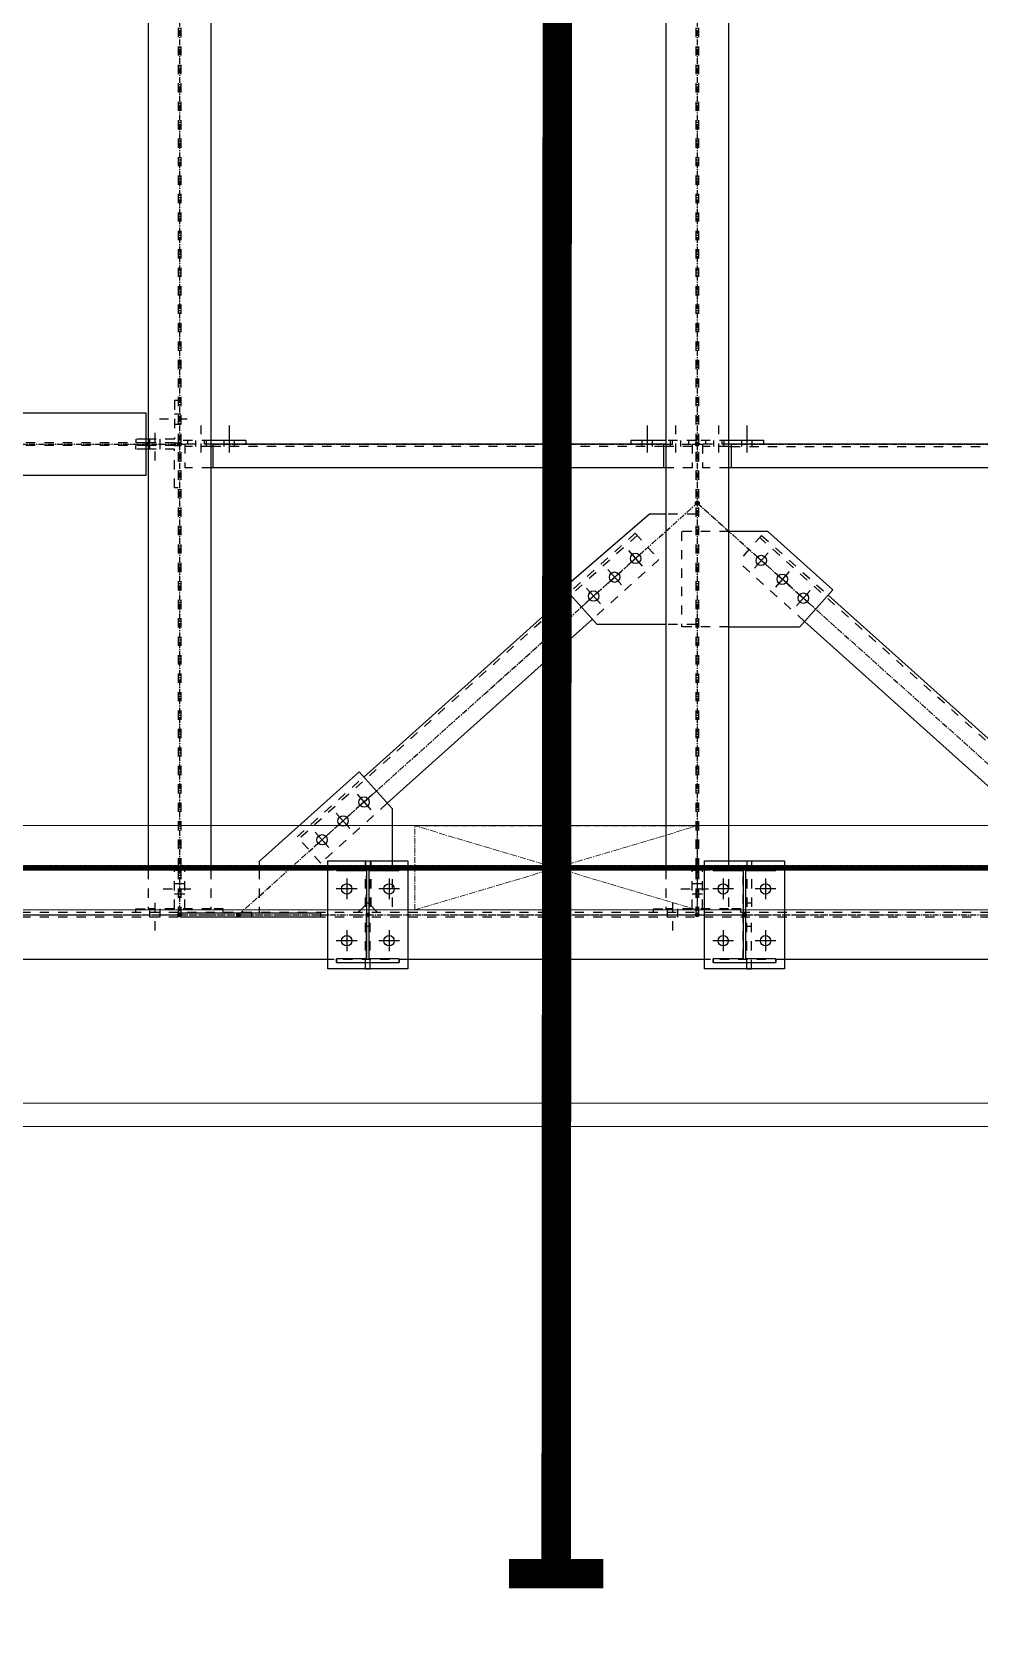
# Model space of a CAD drawing. Header units: inches. Extents: x 209270 to 234360, y -180214 to -150194.
# Drawn here: x 218898 to 220911, y -166879 to -163488 of the extents above; entities that cross this region are included whole.
import ezdxf

# ---------------------------------------------------------------- set-up
doc = ezdxf.new("R2010")
doc.units = ezdxf.units.IN
doc.header["$LTSCALE"] = 10
doc.header["$MEASUREMENT"] = 0
for name, pattern in [('CENTER', [2, 1.25, -0.25, 0.25, -0.25]), ('DXK_LINE_DOT2', [3.9198, 1.9599, -1.9599]), ('DXK_LINE_DOT5', [7.8785, 2.979, -0.9799, 0.9799, -0.9799, 0.9799, -0.9799]), ('HIDDEN', [0.375, 0.25, -0.125]), ('PHANTOM', [2.5, 1.25, -0.25, 0.25, -0.25, 0.25, -0.25])]:
    doc.linetypes.add(name, pattern=pattern)
doc.layers.get('0').update_dxf_attribs({"color": 1})
for name, color, linetype in [('_STR_0', 5, 'Continuous'), ('_STR_1', 5, 'Continuous'), ('_STR_2', 5, 'Continuous'), ('_STR_4', 5, 'Continuous')]:
    doc.layers.add(name, color=color, linetype=linetype)
for name, color, linetype, lineweight in [('CEN', 1, 'CENTER', 9), ('CENTER', 1, 'CENTER', 9), ('DIM', 1, 'Continuous', 13), ('DIM.', 1, 'Continuous', 13), ('handrail', 1, 'FENCELINE1', 9), ('HIDDEN', 1, 'HIDDEN', 9), ('hoist', 1, 'Continuous', 9), ('MAIN OBJECT', 1, 'Continuous', 18), ('PHANTOM', 1, 'PHANTOM', 0), ('Sheeting', 1, 'Continuous', 0)]:
    doc.layers.add(name, color=color, linetype=linetype, lineweight=lineweight)
doc.linetypes.add('FENCELINE1', pattern='A,0.25,-0.1,[133,arial.ttf,S=0.1,R=0,X=-0.1,Y=0],-0.1,1', length=1.45)

# ---------------------------------------------------------------- blocks, each defined once
blk = doc.blocks.new('A$C67244592')
at = {"layer": 'hoist', "lineweight": 0, "const_width": 62.5}
blk.add_lwpolyline([(0, -500), (4.3, 5159.9, 0.081795), (-153.3, 6122), (-1342.4, 9643.9, -0.081584), (-1500.1, 10603.6), (-1500.1, 15050)], format="xyb", dxfattribs=at)
blk.add_lwpolyline([(-100, -500), (100, -500)], dxfattribs=at)
blk = doc.blocks.new('A$C1b4ed5d7')
at = {"layer": 'PHANTOM', "elevation": -0.8}
for points in [[(-660, 10500), (12160, 10500), (12160, -550), (-660, -550)], [(-610, 10450), (12110, 10450), (12110, -500), (-610, -500)]]:
    blk.add_lwpolyline(points, close=True, dxfattribs=at)
blk = doc.blocks.new('GridLine-116860372-116905 - 114867')
at = {"layer": '_STR_2', "linetype": 'DXK_LINE_DOT5'}
blk.add_line((211379.7, -165363.7), (228961.1, -165363.7), dxfattribs=at)
blk = doc.blocks.new('Part-116860372-114923 - 114867')
at = {"layer": '_STR_1', "linetype": 'DXK_LINE_DOT2'}
for p, q in [((219696.9, -165268.7), (219526.9, -165268.7)), ((220496.9, -165268.7), (220326.9, -165268.7)), ((225205.9, -165359), (217317.9, -165359)), ((225205.9, -165368.4), (217317.9, -165368.4)), ((219696.9, -165458.7), (219526.9, -165458.7)), ((220496.9, -165458.7), (220326.9, -165458.7))]:
    blk.add_line(p, q, dxfattribs=at)
at = {"layer": '_STR_2', "linetype": 'Continuous'}
for p, q in [((219526.9, -165268.7), (217317.9, -165268.7)), ((220326.9, -165268.7), (219696.9, -165268.7)), ((221176.9, -165268.7), (220496.9, -165268.7)), ((219526.9, -165458.7), (217317.9, -165458.7)), ((220326.9, -165458.7), (219696.9, -165458.7)), ((221176.9, -165458.7), (220496.9, -165458.7))]:
    blk.add_line(p, q, dxfattribs=at)
at = {"layer": '_STR_4', "linetype": 'CENTER'}
blk.add_line((217011.9, -165363.7), (225511.9, -165363.7), dxfattribs=at)
blk = doc.blocks.new('Part-116860372-114924 - 114867')
at = {"layer": '_STR_4', "linetype": 'Continuous'}
blk.add_hatch(color=256, dxfattribs=at).paths.add_polyline_path([(219611.9, -165367.7, -1), (219611.9, -165359.7, -1)])
at = {"layer": '_STR_1', "linetype": 'DXK_LINE_DOT2'}
for p, q in [((219545.3, -165269.9), (219545.3, -165262.1)), ((219545.3, -165262.1), (219678.5, -165262.1)), ((219609, -165269.9), (219545.3, -165269.9)), ((219609, -165457.5), (219609, -165269.9)), ((219614.7, -165457.5), (219614.7, -165269.9)), ((219614.7, -165269.9), (219678.5, -165269.9)), ((219678.5, -165262.1), (219678.5, -165269.9)), ((219545.3, -165465.3), (219545.3, -165457.5)), ((219609, -165457.5), (219545.3, -165457.5)), ((219545.3, -165465.3), (219678.5, -165465.3)), ((219678.5, -165457.5), (219614.7, -165457.5)), ((219678.5, -165457.5), (219678.5, -165465.3))]:
    blk.add_line(p, q, dxfattribs=at)
at = {"layer": '_STR_2', "linetype": 'Continuous'}
for p, q in [((219545.3, -165262.1), (219545.3, -165262.1)), ((219678.5, -165262.1), (219545.3, -165262.1)), ((219545.3, -165262.1), (219545.3, -165269.9)), ((219545.3, -165269.9), (219545.3, -165269.9)), ((219545.3, -165269.9), (219609, -165269.9)), ((219609, -165269.9), (219609, -165269.9)), ((219609, -165269.9), (219609, -165457.5)), ((219614.7, -165269.9), (219614.7, -165269.9)), ((219614.7, -165457.5), (219614.7, -165269.9)), ((219614.7, -165269.9), (219678.5, -165269.9)), ((219678.5, -165262.1), (219678.5, -165262.1)), ((219678.5, -165269.9), (219678.5, -165262.1)), ((219678.5, -165269.9), (219678.5, -165269.9)), ((219545.3, -165457.5), (219545.3, -165457.5)), ((219609, -165457.5), (219545.3, -165457.5)), ((219545.3, -165457.5), (219545.3, -165465.3)), ((219545.3, -165465.3), (219545.3, -165465.3)), ((219545.3, -165465.3), (219678.5, -165465.3)), ((219609, -165457.5), (219609, -165457.5)), ((219614.7, -165457.5), (219614.7, -165457.5)), ((219678.5, -165457.5), (219614.7, -165457.5)), ((219678.5, -165457.5), (219678.5, -165457.5)), ((219678.5, -165465.3), (219678.5, -165457.5)), ((219678.5, -165465.3), (219678.5, -165465.3))]:
    blk.add_line(p, q, dxfattribs=at)
at = {"layer": '_STR_4', "linetype": 'CENTER'}
blk.add_line((219611.9, -165363.7), (219611.9, -165363.7), dxfattribs=at)
at = {"layer": '_STR_4', "linetype": 'Continuous'}
blk.add_circle((219611.9, -165363.7), 4, dxfattribs=at)
blk = doc.blocks.new('Part-116860372-114925 - 114867')
at = {"layer": '_STR_4', "linetype": 'Continuous'}
blk.add_hatch(color=256, dxfattribs=at).paths.add_polyline_path([(220411.9, -165367.7, -1), (220411.9, -165359.7, -1)])
at = {"layer": '_STR_1', "linetype": 'DXK_LINE_DOT2'}
for p, q in [((220345.3, -165269.9), (220345.3, -165262.1)), ((220345.3, -165262.1), (220478.5, -165262.1)), ((220409, -165269.9), (220345.3, -165269.9)), ((220409, -165457.5), (220409, -165269.9)), ((220414.7, -165457.5), (220414.7, -165269.9)), ((220414.7, -165269.9), (220478.5, -165269.9)), ((220478.5, -165262.1), (220478.5, -165269.9)), ((220345.3, -165465.3), (220345.3, -165457.5)), ((220409, -165457.5), (220345.3, -165457.5)), ((220345.3, -165465.3), (220478.5, -165465.3)), ((220478.5, -165457.5), (220414.7, -165457.5)), ((220478.5, -165457.5), (220478.5, -165465.3))]:
    blk.add_line(p, q, dxfattribs=at)
at = {"layer": '_STR_2', "linetype": 'Continuous'}
for p, q in [((220345.3, -165262.1), (220345.3, -165262.1)), ((220478.5, -165262.1), (220345.3, -165262.1)), ((220345.3, -165262.1), (220345.3, -165269.9)), ((220345.3, -165269.9), (220345.3, -165269.9)), ((220345.3, -165269.9), (220409, -165269.9)), ((220409, -165269.9), (220409, -165269.9)), ((220409, -165269.9), (220409, -165457.5)), ((220414.7, -165269.9), (220414.7, -165269.9)), ((220414.7, -165457.5), (220414.7, -165269.9)), ((220414.7, -165269.9), (220478.5, -165269.9)), ((220478.5, -165262.1), (220478.5, -165262.1)), ((220478.5, -165269.9), (220478.5, -165262.1)), ((220478.5, -165269.9), (220478.5, -165269.9)), ((220345.3, -165457.5), (220345.3, -165457.5)), ((220409, -165457.5), (220345.3, -165457.5)), ((220345.3, -165457.5), (220345.3, -165465.3)), ((220345.3, -165465.3), (220345.3, -165465.3)), ((220345.3, -165465.3), (220478.5, -165465.3)), ((220409, -165457.5), (220409, -165457.5)), ((220414.7, -165457.5), (220414.7, -165457.5)), ((220478.5, -165457.5), (220414.7, -165457.5)), ((220478.5, -165457.5), (220478.5, -165457.5)), ((220478.5, -165465.3), (220478.5, -165457.5)), ((220478.5, -165465.3), (220478.5, -165465.3))]:
    blk.add_line(p, q, dxfattribs=at)
at = {"layer": '_STR_4', "linetype": 'CENTER'}
blk.add_line((220411.9, -165363.7), (220411.9, -165363.7), dxfattribs=at)
at = {"layer": '_STR_4', "linetype": 'Continuous'}
blk.add_circle((220411.9, -165363.7), 4, dxfattribs=at)
blk = doc.blocks.new('Part-116860372-114990 - 114867')
at = {"layer": '_STR_4', "linetype": 'Continuous'}
for points in [[(219211.9, -163167.7, -1), (219211.9, -163159.7, -1)], [(219211.9, -165367.7, -1), (219211.9, -165359.7, -1)]]:
    blk.add_hatch(color=256, dxfattribs=at).paths.add_polyline_path(points)
at = {"layer": '_STR_1', "linetype": 'DXK_LINE_DOT2'}
for p, q in [((219145.3, -163177.6), (219145.3, -163278.2)), ((219278.5, -163177.6), (219145.3, -163177.6)), ((219209, -163177.6), (219209, -163278.2)), ((219214.7, -163177.6), (219214.7, -163278.2)), ((219278.5, -163177.6), (219278.5, -163278.2)), ((219209, -163283.2), (219209, -165263.7)), ((219214.7, -163283.2), (219214.7, -165263.7)), ((219145.3, -165268.7), (219145.3, -165351)), ((219209, -165268.7), (219209, -165351)), ((219214.7, -165268.7), (219214.7, -165351)), ((219278.5, -165268.7), (219278.5, -165351)), ((219278.5, -165351), (219145.3, -165351))]:
    blk.add_line(p, q, dxfattribs=at)
at = {"layer": '_STR_2', "linetype": 'Continuous'}
for p, q in [((219145.3, -163278.2), (219145.3, -165268.7)), ((219278.5, -163283.2), (219145.3, -163283.2)), ((219209, -163278.2), (219209, -163283.2)), ((219214.7, -163278.2), (219214.7, -163283.2)), ((219278.5, -163278.2), (219278.5, -165268.7)), ((219278.5, -165263.7), (219145.3, -165263.7)), ((219209, -165263.7), (219209, -165268.7)), ((219214.7, -165263.7), (219214.7, -165268.7))]:
    blk.add_line(p, q, dxfattribs=at)
at = {"layer": '_STR_4', "linetype": 'CENTER'}
blk.add_line((219211.9, -163163.7), (219211.9, -165363.7), dxfattribs=at)
at = {"layer": '_STR_4', "linetype": 'Continuous'}
for centre in [(219211.9, -163163.7), (219211.9, -165363.7)]:
    blk.add_circle(centre, 4, dxfattribs=at)
blk = doc.blocks.new('Part-116860372-114991 - 114867')
at = {"layer": '_STR_4', "linetype": 'Continuous'}
for points in [[(217011.9, -164367.7, -1), (217011.9, -164359.7, -1)], [(219211.9, -164367.7, -1), (219211.9, -164359.7, -1)]]:
    blk.add_hatch(color=256, dxfattribs=at).paths.add_polyline_path(points)
at = {"layer": '_STR_1', "linetype": 'DXK_LINE_DOT2'}
for p, q in [((216918.1, -164360.8), (216918.1, -164297.1)), ((217105.7, -164360.8), (217105.7, -164297.1)), ((217113.5, -164430.3), (217113.5, -164297.1)), ((219140.3, -164360.8), (216918.1, -164360.8)), ((216918.1, -164430.3), (216918.1, -164366.5)), ((219140.3, -164366.5), (216918.1, -164366.5)), ((217105.7, -164430.3), (217105.7, -164366.5)), ((219201, -164360.8), (219140.3, -164360.8)), ((219201, -164366.5), (219145.3, -164366.5)), ((219201, -164360.8), (219201, -164366.5))]:
    blk.add_line(p, q, dxfattribs=at)
at = {"layer": '_STR_2', "linetype": 'Continuous'}
for p, q in [((216910.3, -164430.3), (216910.3, -164297.1)), ((216910.3, -164297.1), (219140.3, -164297.1)), ((219140.3, -164297.1), (219140.3, -164430.3)), ((219140.3, -164360.8), (219145.3, -164360.8)), ((219145.3, -164366.5), (219140.3, -164366.5)), ((219140.3, -164430.3), (216910.3, -164430.3))]:
    blk.add_line(p, q, dxfattribs=at)
at = {"layer": '_STR_4', "linetype": 'CENTER'}
blk.add_line((217011.9, -164363.7), (219211.9, -164363.7), dxfattribs=at)
at = {"layer": '_STR_4', "linetype": 'Continuous'}
for centre in [(217011.9, -164363.7), (219211.9, -164363.7)]:
    blk.add_circle(centre, 4, dxfattribs=at)
blk = doc.blocks.new('Part-116860372-114993 - 114867')
at = {"layer": '_STR_4', "linetype": 'Continuous'}
for points in [[(220311.9, -163167.7, -1), (220311.9, -163159.7, -1)], [(220311.9, -165367.7, -1), (220311.9, -165359.7, -1)]]:
    blk.add_hatch(color=256, dxfattribs=at).paths.add_polyline_path(points)
at = {"layer": '_STR_1', "linetype": 'DXK_LINE_DOT2'}
for p, q in [((220245.3, -163177.6), (220245.3, -163278.2)), ((220378.5, -163177.6), (220245.3, -163177.6)), ((220309, -163177.6), (220309, -163278.2)), ((220314.7, -163177.6), (220314.7, -163278.2)), ((220378.5, -163177.6), (220378.5, -163283.2)), ((220309, -163283.2), (220309, -165263.7)), ((220314.7, -163283.2), (220314.7, -165263.7)), ((220245.3, -165268.7), (220245.3, -165351)), ((220309, -165268.7), (220309, -165351)), ((220314.7, -165268.7), (220314.7, -165351)), ((220378.5, -165263.7), (220326.9, -165263.7)), ((220378.5, -165248.7), (220378.5, -165351)), ((220378.5, -165351), (220245.3, -165351))]:
    blk.add_line(p, q, dxfattribs=at)
at = {"layer": '_STR_2', "linetype": 'Continuous'}
for p, q in [((220245.3, -163278.2), (220245.3, -165268.7)), ((220378.5, -163283.2), (220245.3, -163283.2)), ((220309, -163278.2), (220309, -163283.2)), ((220314.7, -163278.2), (220314.7, -163283.2)), ((220378.5, -163278.2), (220378.5, -165248.7)), ((220326.9, -165263.7), (220245.3, -165263.7)), ((220309, -165263.7), (220309, -165268.7)), ((220314.7, -165263.7), (220314.7, -165268.7))]:
    blk.add_line(p, q, dxfattribs=at)
at = {"layer": '_STR_4', "linetype": 'CENTER'}
blk.add_line((220311.9, -163163.7), (220311.9, -165363.7), dxfattribs=at)
at = {"layer": '_STR_4', "linetype": 'Continuous'}
for centre in [(220311.9, -163163.7), (220311.9, -165363.7)]:
    blk.add_circle(centre, 4, dxfattribs=at)
blk = doc.blocks.new('Part-116860372-115021 - 114867')
at = {"layer": '_STR_4', "linetype": 'Continuous'}
for points in [[(219211.9, -164367.7, -1), (219211.9, -164359.7, -1)], [(220311.9, -164367.7, -1), (220311.9, -164359.7, -1)]]:
    blk.add_hatch(color=256, dxfattribs=at).paths.add_polyline_path(points)
at = {"layer": '_STR_1', "linetype": 'DXK_LINE_DOT2'}
for p, q in [((219222.7, -164363.7), (219222.7, -164413.7)), ((219283.5, -164363.7), (219222.7, -164363.7)), ((219278.5, -164368.7), (219222.7, -164368.7)), ((220240.3, -164368.7), (219283.5, -164368.7)), ((220240.3, -164363.7), (220301, -164363.7)), ((220301, -164368.7), (220245.3, -164368.7)), ((220301, -164363.7), (220301, -164413.7)), ((219278.5, -164413.7), (219222.7, -164413.7)), ((220301, -164413.7), (220245.3, -164413.7))]:
    blk.add_line(p, q, dxfattribs=at)
at = {"layer": '_STR_2', "linetype": 'Continuous'}
for p, q in [((219283.5, -164368.7), (219278.5, -164368.7)), ((220240.3, -164363.7), (219283.5, -164363.7)), ((219283.5, -164413.7), (219283.5, -164363.7)), ((220240.3, -164363.7), (220240.3, -164413.7)), ((220245.3, -164368.7), (220240.3, -164368.7)), ((220245.3, -164413.7), (219278.5, -164413.7))]:
    blk.add_line(p, q, dxfattribs=at)
at = {"layer": '_STR_4', "linetype": 'CENTER'}
for p, q in [((219211.9, -164363.7), (219222.7, -164363.7)), ((219283.5, -164363.7), (220240.3, -164363.7)), ((220301, -164363.7), (220311.9, -164363.7))]:
    blk.add_line(p, q, dxfattribs=at)
at = {"layer": '_STR_4', "linetype": 'Continuous'}
for centre in [(219211.9, -164363.7), (220311.9, -164363.7)]:
    blk.add_circle(centre, 4, dxfattribs=at)
blk = doc.blocks.new('Part-116860372-115022 - 114867')
at = {"layer": '_STR_4', "linetype": 'Continuous'}
for points in [[(220311.9, -164367.7, -1), (220311.9, -164359.7, -1)], [(221411.9, -164367.7, -1), (221411.9, -164359.7, -1)]]:
    blk.add_hatch(color=256, dxfattribs=at).paths.add_polyline_path(points)
at = {"layer": '_STR_1', "linetype": 'DXK_LINE_DOT2'}
for p, q in [((220322.7, -164363.7), (220322.7, -164413.7)), ((220383.5, -164363.7), (220322.7, -164363.7)), ((220378.5, -164368.7), (220322.7, -164368.7)), ((220383.5, -164368.7), (221340.3, -164368.7)), ((221171.9, -164363.7), (221041.9, -164363.7)), ((221401, -164363.7), (221340.3, -164363.7)), ((221401, -164368.7), (221345.3, -164368.7)), ((221401, -164413.7), (221401, -164363.7)), ((220378.5, -164413.7), (220322.7, -164413.7)), ((221171.9, -164413.7), (221041.9, -164413.7)), ((221401, -164413.7), (221340.3, -164413.7))]:
    blk.add_line(p, q, dxfattribs=at)
at = {"layer": '_STR_2', "linetype": 'Continuous'}
for p, q in [((220378.5, -164368.7), (220383.5, -164368.7)), ((221041.9, -164363.7), (220383.5, -164363.7)), ((220383.5, -164363.7), (220383.5, -164413.7)), ((221340.3, -164363.7), (221171.9, -164363.7)), ((221340.3, -164363.7), (221340.3, -164413.7)), ((221345.3, -164368.7), (221340.3, -164368.7)), ((221041.9, -164413.7), (220378.5, -164413.7)), ((221345.3, -164413.7), (221171.9, -164413.7))]:
    blk.add_line(p, q, dxfattribs=at)
at = {"layer": '_STR_4', "linetype": 'CENTER'}
for p, q in [((220311.9, -164363.7), (220322.7, -164363.7)), ((220383.5, -164363.7), (221041.9, -164363.7)), ((221171.9, -164363.7), (221340.3, -164363.7)), ((221401, -164363.7), (221411.9, -164363.7))]:
    blk.add_line(p, q, dxfattribs=at)
at = {"layer": '_STR_4', "linetype": 'Continuous'}
for centre in [(220311.9, -164363.7), (221411.9, -164363.7)]:
    blk.add_circle(centre, 4, dxfattribs=at)
blk = doc.blocks.new('Part-116860372-115068 - 114867')
at = {"layer": '_STR_4', "linetype": 'Continuous'}
for points in [[(220311.9, -164492.7, -1), (220311.9, -164484.7, -1)], [(219336.9, -165367.7, -1), (219336.9, -165359.7, -1)]]:
    blk.add_hatch(color=256, dxfattribs=at).paths.add_polyline_path(points)
at = {"layer": '_STR_1', "linetype": 'DXK_LINE_DOT2'}
for p, q in [((220184.2, -164557.6), (219465.7, -165202.3)), ((220180.2, -164553.1), (220038.8, -164680)), ((220180.2, -164553.1), (220230.3, -164608.9)), ((220230.3, -164608.9), (220088.9, -164735.8)), ((219461.7, -165197.9), (219603.1, -165071)), ((219653.2, -165126.8), (219511.8, -165253.7)), ((219511.8, -165253.7), (219461.7, -165197.9))]:
    blk.add_line(p, q, dxfattribs=at)
at = {"layer": '_STR_2', "linetype": 'Continuous'}
for p, q in [((220038.8, -164680), (219603.1, -165071)), ((220088.9, -164735.8), (219653.2, -165126.8))]:
    blk.add_line(p, q, dxfattribs=at)
at = {"layer": '_STR_4', "linetype": 'CENTER'}
blk.add_line((219336.9, -165363.7), (220311.9, -164488.7), dxfattribs=at)
at = {"layer": '_STR_4', "linetype": 'Continuous'}
for centre in [(220311.9, -164488.7), (219336.9, -165363.7)]:
    blk.add_circle(centre, 4, dxfattribs=at)
blk = doc.blocks.new('Part-116860372-115069 - 114867')
at = {"layer": '_STR_4', "linetype": 'Continuous'}
for points in [[(220311.9, -164492.7, -1), (220311.9, -164484.7, -1)], [(221286.9, -165367.7, -1), (221286.9, -165359.7, -1)]]:
    blk.add_hatch(color=256, dxfattribs=at).paths.add_polyline_path(points)
at = {"layer": '_STR_1', "linetype": 'DXK_LINE_DOT2'}
for p, q in [((220448.6, -164557.6), (220398.5, -164613.4)), ((220448.6, -164557.6), (220590, -164684.5)), ((221158, -165202.3), (220444.5, -164562.1)), ((220539.9, -164740.3), (220398.5, -164613.4)), ((221162, -165197.9), (221020.6, -165071)), ((221111.9, -165253.7), (220970.5, -165126.8)), ((221162, -165197.9), (221111.9, -165253.7))]:
    blk.add_line(p, q, dxfattribs=at)
at = {"layer": '_STR_2', "linetype": 'Continuous'}
for p, q in [((221020.6, -165071), (220590, -164684.5)), ((220970.5, -165126.8), (220539.9, -164740.3))]:
    blk.add_line(p, q, dxfattribs=at)
at = {"layer": '_STR_4', "linetype": 'CENTER'}
blk.add_line((220311.9, -164488.7), (221286.9, -165363.7), dxfattribs=at)
at = {"layer": '_STR_4', "linetype": 'Continuous'}
for centre in [(220311.9, -164488.7), (221286.9, -165363.7)]:
    blk.add_circle(centre, 4, dxfattribs=at)
blk = doc.blocks.new('Part-116860372-115223 - 114867')
at = {"layer": '_STR_1', "linetype": 'DXK_LINE_DOT2'}
for p, q in [((220322.7, -165269), (220314.7, -165269)), ((220322.7, -165351), (220322.7, -165269)), ((220314.7, -165351), (220314.7, -165359)), ((220404.7, -165351), (220378.5, -165351)), ((220404.7, -165359), (220404.7, -165351))]:
    blk.add_line(p, q, dxfattribs=at)
blk = doc.blocks.new('Part-116860372-115219 - 114867')
at = {"layer": '_STR_1', "linetype": 'DXK_LINE_DOT2'}
for p, q in [((219222.7, -165269), (219214.7, -165269)), ((219222.7, -165351), (219222.7, -165269)), ((219214.7, -165351), (219214.7, -165359)), ((219304.7, -165351), (219278.5, -165351)), ((219304.7, -165359), (219304.7, -165351))]:
    blk.add_line(p, q, dxfattribs=at)
blk = doc.blocks.new('Part-116860372-115218 - 114867')
at = {"layer": '_STR_1', "linetype": 'DXK_LINE_DOT2'}
for p, q in [((219201, -165351), (219201, -165269)), ((219201, -165269), (219209, -165269)), ((219119, -165359), (219119, -165351)), ((219119, -165351), (219145.3, -165351)), ((219209, -165351), (219209, -165359))]:
    blk.add_line(p, q, dxfattribs=at)
blk = doc.blocks.new('Bolt-116860372-115220 - 114867')
at = {"layer": '_STR_1', "linetype": 'DXK_LINE_DOT2'}
for p, q in [((219209, -165298), (219201, -165298)), ((219214.7, -165298), (219209, -165298)), ((219222.7, -165298), (219214.7, -165298)), ((219235.7, -165309), (219167.7, -165309)), ((219209, -165320), (219201, -165320)), ((219214.7, -165320), (219209, -165320)), ((219222.7, -165320), (219214.7, -165320))]:
    blk.add_line(p, q, dxfattribs=at)
blk = doc.blocks.new('Part-116860372-115222 - 114867')
at = {"layer": '_STR_1', "linetype": 'DXK_LINE_DOT2'}
for p, q in [((220301, -165351), (220301, -165269)), ((220301, -165269), (220309, -165269)), ((220219, -165359), (220219, -165351)), ((220219, -165351), (220245.3, -165351)), ((220309, -165351), (220309, -165359))]:
    blk.add_line(p, q, dxfattribs=at)
blk = doc.blocks.new('Bolt-116860372-115224 - 114867')
at = {"layer": '_STR_1', "linetype": 'DXK_LINE_DOT2'}
for p, q in [((220309, -165298), (220301, -165298)), ((220314.7, -165298), (220309, -165298)), ((220322.7, -165298), (220314.7, -165298)), ((220335.7, -165309), (220267.7, -165309)), ((220309, -165320), (220301, -165320)), ((220314.7, -165320), (220309, -165320)), ((220322.7, -165320), (220314.7, -165320))]:
    blk.add_line(p, q, dxfattribs=at)
blk = doc.blocks.new('Part-116860372-150366 - 114867')
at = {"layer": '_STR_1', "linetype": 'DXK_LINE_DOT2'}
for p, q in [((220416.9, -165478.7), (220416.9, -165368.4)), ((220426.9, -165478.7), (220426.9, -165368.4)), ((220426.9, -165388.4), (220416.9, -165388.4)), ((220416.9, -165478.7), (220426.9, -165478.7))]:
    blk.add_line(p, q, dxfattribs=at)
blk = doc.blocks.new('Part-116860372-115242 - 114867')
at = {"layer": '_STR_1', "linetype": 'DXK_LINE_DOT2'}
for p, q in [((219119, -164374.5), (219119, -164366.5)), ((219140.3, -164374.5), (219119, -164374.5)), ((219140.3, -164366.5), (219145.3, -164366.5)), ((219201, -164374.5), (219145.3, -164374.5)), ((219201, -164366.5), (219209, -164366.5)), ((219201, -164456.5), (219201, -164374.5)), ((219209, -164456.5), (219201, -164456.5))]:
    blk.add_line(p, q, dxfattribs=at)
at = {"layer": '_STR_2', "linetype": 'Continuous'}
blk.add_line((219145.3, -164374.5), (219140.3, -164374.5), dxfattribs=at)
blk = doc.blocks.new('Part-116860372-115243 - 114867')
at = {"layer": '_STR_1', "linetype": 'DXK_LINE_DOT2'}
for p, q in [((219209, -164270.8), (219201, -164270.8)), ((219201, -164270.8), (219201, -164352.8)), ((219119, -164352.8), (219119, -164360.8)), ((219140.3, -164352.8), (219119, -164352.8)), ((219201, -164352.8), (219145.3, -164352.8)), ((219201, -164360.8), (219209, -164360.8))]:
    blk.add_line(p, q, dxfattribs=at)
at = {"layer": '_STR_2', "linetype": 'Continuous'}
blk.add_line((219145.3, -164352.8), (219140.3, -164352.8), dxfattribs=at)
blk = doc.blocks.new('Bolt-116860372-115244 - 114867')
at = {"layer": '_STR_1', "linetype": 'DXK_LINE_DOT2'}
for p, q in [((219148, -164352.8), (219148, -164360.8)), ((219159, -164339.8), (219159, -164407.8)), ((219170, -164352.8), (219170, -164360.8)), ((219148, -164360.8), (219148, -164366.5)), ((219148, -164366.5), (219148, -164374.5)), ((219170, -164360.8), (219170, -164366.5)), ((219170, -164366.5), (219170, -164374.5))]:
    blk.add_line(p, q, dxfattribs=at)
blk = doc.blocks.new('Part-116860372-116130 - 114867')
at = {"layer": '_STR_1', "linetype": 'DXK_LINE_DOT2'}
for p, q in [((220278.5, -164549.5), (220278.5, -164751.5)), ((220378.5, -164549.5), (220278.5, -164549.5)), ((220378.5, -164751.5), (220278.5, -164751.5))]:
    blk.add_line(p, q, dxfattribs=at)
at = {"layer": '_STR_2', "linetype": 'Continuous'}
for p, q in [((220462, -164549.5), (220378.5, -164549.5)), ((220600, -164673.4), (220462, -164549.5)), ((220529.8, -164751.5), (220600, -164673.4)), ((220378.5, -164751.5), (220529.8, -164751.5))]:
    blk.add_line(p, q, dxfattribs=at)
blk = doc.blocks.new('Bolt-116860372-115254 - 114867')
at = {"layer": '_STR_1', "linetype": 'DXK_LINE_DOT2'}
for p, q in [((219159, -165338), (219159, -165401)), ((219148, -165351), (219148, -165359)), ((219148, -165359), (219148, -165368.4)), ((219170, -165351), (219170, -165359)), ((219170, -165359), (219170, -165368.4))]:
    blk.add_line(p, q, dxfattribs=at)
blk = doc.blocks.new('Bolt-116860372-115283 - 114867')
at = {"layer": '_STR_1', "linetype": 'DXK_LINE_DOT2'}
for p, q in [((220259, -165338), (220259, -165401)), ((220248, -165351), (220248, -165359)), ((220248, -165359), (220248, -165368.4)), ((220270, -165351), (220270, -165359)), ((220270, -165359), (220270, -165368.4))]:
    blk.add_line(p, q, dxfattribs=at)
blk = doc.blocks.new('Bolt-116860372-115291 - 114867')
at = {"layer": '_STR_1', "linetype": 'DXK_LINE_DOT2'}
for p, q in [((219227.7, -164310.8), (219164.7, -164310.8)), ((219209, -164299.8), (219201, -164299.8)), ((219209, -164321.8), (219201, -164321.8)), ((219214.7, -164299.8), (219209, -164299.8)), ((219214.7, -164321.8), (219209, -164321.8))]:
    blk.add_line(p, q, dxfattribs=at)
blk = doc.blocks.new('Part-116860372-150369 - 114867')
at = {"layer": '_STR_1', "linetype": 'DXK_LINE_DOT2'}
for p, q in [((219606.9, -165248.7), (219606.9, -165359)), ((219616.9, -165248.7), (219616.9, -165359)), ((219616.9, -165339), (219606.9, -165339))]:
    blk.add_line(p, q, dxfattribs=at)
blk = doc.blocks.new('Part-116860372-115647 - 114867')
at = {"layer": '_STR_1', "linetype": 'DXK_LINE_DOT2'}
for p, q in [((220378.5, -164355.7), (220314.7, -164355.7)), ((220329.7, -164363.7), (220329.7, -164355.7)), ((220364.7, -164363.7), (220364.7, -164355.7))]:
    blk.add_line(p, q, dxfattribs=at)
at = {"layer": '_STR_2', "linetype": 'Continuous'}
for p, q in [((220452.7, -164355.7), (220378.5, -164355.7)), ((220452.7, -164355.7), (220452.7, -164363.7)), ((220383.5, -164363.7), (220378.5, -164363.7))]:
    blk.add_line(p, q, dxfattribs=at)
blk = doc.blocks.new('Part-116860372-115648 - 114867')
at = {"layer": '_STR_1', "linetype": 'DXK_LINE_DOT2'}
for p, q in [((220309, -164355.7), (220245.3, -164355.7)), ((220259, -164363.7), (220259, -164355.7)), ((220294, -164363.7), (220294, -164355.7))]:
    blk.add_line(p, q, dxfattribs=at)
at = {"layer": '_STR_2', "linetype": 'Continuous'}
for p, q in [((220245.3, -164355.7), (220171, -164355.7)), ((220171, -164355.7), (220171, -164363.7)), ((220245.3, -164363.7), (220240.3, -164363.7))]:
    blk.add_line(p, q, dxfattribs=at)
blk = doc.blocks.new('Bolt-116860372-115649 - 114867')
at = {"layer": '_STR_1', "linetype": 'DXK_LINE_DOT2'}
for p, q in [((220255, -164363.7), (220255, -164355.7)), ((220266, -164381.7), (220266, -164323.7)), ((220277, -164363.7), (220277, -164355.7)), ((220255, -164368.7), (220255, -164363.7)), ((220277, -164368.7), (220277, -164363.7))]:
    blk.add_line(p, q, dxfattribs=at)
at = {"layer": '_STR_2', "linetype": 'Continuous'}
for p, q in [((220195, -164363.7), (220195, -164355.7)), ((220206, -164381.7), (220206, -164323.7)), ((220217, -164363.7), (220217, -164355.7)), ((220195, -164368.7), (220195, -164363.7)), ((220217, -164368.7), (220217, -164363.7))]:
    blk.add_line(p, q, dxfattribs=at)
blk = doc.blocks.new('Bolt-116860372-115650 - 114867')
at = {"layer": '_STR_1', "linetype": 'DXK_LINE_DOT2'}
for p, q in [((220346.7, -164363.7), (220346.7, -164355.7)), ((220357.7, -164381.7), (220357.7, -164323.7)), ((220368.7, -164363.7), (220368.7, -164355.7)), ((220346.7, -164368.7), (220346.7, -164363.7)), ((220368.7, -164368.7), (220368.7, -164363.7))]:
    blk.add_line(p, q, dxfattribs=at)
at = {"layer": '_STR_2', "linetype": 'Continuous'}
for p, q in [((220406.7, -164363.7), (220406.7, -164355.7)), ((220417.7, -164381.7), (220417.7, -164323.7)), ((220428.7, -164363.7), (220428.7, -164355.7)), ((220406.7, -164368.7), (220406.7, -164363.7)), ((220428.7, -164368.7), (220428.7, -164363.7))]:
    blk.add_line(p, q, dxfattribs=at)
blk = doc.blocks.new('Part-116860372-115651 - 114867')
at = {"layer": '_STR_1', "linetype": 'DXK_LINE_DOT2'}
for p, q in [((219278.5, -164355.7), (219214.7, -164355.7)), ((219229.7, -164363.7), (219229.7, -164355.7)), ((219264.7, -164363.7), (219264.7, -164355.7))]:
    blk.add_line(p, q, dxfattribs=at)
at = {"layer": '_STR_2', "linetype": 'Continuous'}
for p, q in [((219352.7, -164355.7), (219278.5, -164355.7)), ((219352.7, -164355.7), (219352.7, -164363.7)), ((219283.5, -164363.7), (219278.5, -164363.7))]:
    blk.add_line(p, q, dxfattribs=at)
blk = doc.blocks.new('Bolt-116860372-115652 - 114867')
at = {"layer": '_STR_1', "linetype": 'DXK_LINE_DOT2'}
for p, q in [((219246.7, -164363.7), (219246.7, -164355.7)), ((219257.7, -164381.7), (219257.7, -164323.7)), ((219268.7, -164363.7), (219268.7, -164355.7)), ((219246.7, -164368.7), (219246.7, -164363.7)), ((219268.7, -164368.7), (219268.7, -164363.7))]:
    blk.add_line(p, q, dxfattribs=at)
at = {"layer": '_STR_2', "linetype": 'Continuous'}
for p, q in [((219306.7, -164363.7), (219306.7, -164355.7)), ((219317.7, -164381.7), (219317.7, -164323.7)), ((219328.7, -164363.7), (219328.7, -164355.7)), ((219306.7, -164368.7), (219306.7, -164363.7)), ((219328.7, -164368.7), (219328.7, -164363.7))]:
    blk.add_line(p, q, dxfattribs=at)
blk = doc.blocks.new('Part-116860372-116124 - 114867')
at = {"layer": '_STR_1', "linetype": 'DXK_LINE_DOT2'}
for p, q in [((219380.6, -165268.7), (219380.6, -165359)), ((219605.9, -165248.7), (219617.9, -165248.7)), ((219605.9, -165248.7), (219605.9, -165344)), ((219617.9, -165248.7), (219617.9, -165344)), ((219663.3, -165248.7), (219663.3, -165359)), ((219590.9, -165359), (219605.9, -165344)), ((219605.9, -165344), (219590.9, -165359)), ((219605.9, -165344), (219605.9, -165344)), ((219617.9, -165344), (219632.9, -165359))]:
    blk.add_line(p, q, dxfattribs=at)
at = {"layer": '_STR_2', "linetype": 'Continuous'}
for p, q in [((219593.1, -165059.8), (219380.6, -165250.6)), ((219663.3, -165137.9), (219593.1, -165059.8)), ((219663.3, -165137.9), (219663.3, -165248.7)), ((219380.6, -165250.6), (219380.6, -165268.7))]:
    blk.add_line(p, q, dxfattribs=at)
blk = doc.blocks.new('Bolt-116860372-116125 - 114867')
at = {"layer": '_STR_2', "linetype": 'Continuous'}
for p, q in [((219620.2, -165109.4), (219587.4, -165138.8)), ((219589.1, -165107.7), (219618.5, -165140.5)), ((219575.5, -165149.5), (219542.8, -165178.9)), ((219544.5, -165147.8), (219573.9, -165180.6)), ((219530.9, -165189.6), (219498.1, -165219)), ((219499.8, -165187.9), (219529.2, -165220.6))]:
    blk.add_line(p, q, dxfattribs=at)
for centre in [(219603.8, -165124.1), (219559.2, -165164.2), (219514.5, -165204.3)]:
    blk.add_circle(centre, 11, dxfattribs=at)
blk = doc.blocks.new('Part-116860372-116127 - 114867')
at = {"layer": '_STR_1', "linetype": 'DXK_LINE_DOT2'}
for p, q in [((220309, -164512.2), (220245.3, -164512.2)), ((220309, -164747), (220245.3, -164747))]:
    blk.add_line(p, q, dxfattribs=at)
at = {"layer": '_STR_2', "linetype": 'Continuous'}
for p, q in [((220210, -164512.2), (220028.7, -164668.9)), ((220245.3, -164512.2), (220210, -164512.2)), ((220098.9, -164747), (220028.7, -164668.9)), ((220245.3, -164747), (220098.9, -164747))]:
    blk.add_line(p, q, dxfattribs=at)
blk = doc.blocks.new('Bolt-116860372-116128 - 114867')
at = {"layer": '_STR_2', "linetype": 'Continuous'}
for p, q in [((220164.5, -164621), (220197.2, -164591.6)), ((220195.5, -164622.6), (220166.1, -164589.9)), ((220119.8, -164661), (220152.6, -164631.7)), ((220150.9, -164662.7), (220121.5, -164630)), ((220075.2, -164701.1), (220107.9, -164671.7)), ((220106.2, -164702.8), (220076.8, -164670))]:
    blk.add_line(p, q, dxfattribs=at)
for centre in [(220180.8, -164606.3), (220136.2, -164646.3), (220091.5, -164686.4)]:
    blk.add_circle(centre, 11, dxfattribs=at)
blk = doc.blocks.new('Bolt-116860372-116131 - 114867')
at = {"layer": '_STR_2', "linetype": 'Continuous'}
for p, q in [((220464.3, -164625.5), (220431.5, -164596.1)), ((220462.6, -164594.4), (220433.2, -164627.1)), ((220508.9, -164665.5), (220476.2, -164636.1)), ((220507.2, -164634.5), (220477.8, -164667.2)), ((220553.6, -164705.6), (220520.8, -164676.2)), ((220551.9, -164674.5), (220522.5, -164707.3))]:
    blk.add_line(p, q, dxfattribs=at)
for centre in [(220447.9, -164610.8), (220492.5, -164650.8), (220537.2, -164690.9)]:
    blk.add_circle(centre, 11, dxfattribs=at)
blk = doc.blocks.new('Part-116860372-150367 - 114867')
at = {"layer": '_STR_1', "linetype": 'DXK_LINE_DOT2'}
for p, q in [((220416.9, -165248.7), (220416.9, -165359)), ((220416.9, -165248.7), (220426.9, -165248.7)), ((220426.9, -165248.7), (220426.9, -165359)), ((220426.9, -165339), (220416.9, -165339))]:
    blk.add_line(p, q, dxfattribs=at)
blk = doc.blocks.new('Part-116860372-116866 - 114867')
at = {"layer": '_STR_2', "linetype": 'Continuous'}
for p, q in [((220326.9, -165248.7), (220496.9, -165248.7)), ((220326.9, -165478.7), (220326.9, -165248.7)), ((220496.9, -165248.7), (220496.9, -165478.7)), ((220496.9, -165478.7), (220326.9, -165478.7))]:
    blk.add_line(p, q, dxfattribs=at)
blk = doc.blocks.new('Bolt-116860372-116867 - 114867')
at = {"layer": '_STR_2', "linetype": 'Continuous'}
for p, q in [((220366.9, -165286.7), (220366.9, -165330.7)), ((220456.9, -165286.7), (220456.9, -165330.7)), ((220388.9, -165308.7), (220344.9, -165308.7)), ((220478.9, -165308.7), (220434.9, -165308.7)), ((220366.9, -165396.7), (220366.9, -165440.7)), ((220456.9, -165396.7), (220456.9, -165440.7)), ((220388.9, -165418.7), (220344.9, -165418.7)), ((220478.9, -165418.7), (220434.9, -165418.7))]:
    blk.add_line(p, q, dxfattribs=at)
for centre in [(220366.9, -165308.7), (220456.9, -165308.7), (220366.9, -165418.7), (220456.9, -165418.7)]:
    blk.add_circle(centre, 11, dxfattribs=at)
blk = doc.blocks.new('Part-116860372-116869 - 114867')
at = {"layer": '_STR_2', "linetype": 'Continuous'}
for p, q in [((219526.9, -165248.7), (219696.9, -165248.7)), ((219526.9, -165478.7), (219526.9, -165248.7)), ((219696.9, -165248.7), (219696.9, -165478.7)), ((219696.9, -165478.7), (219526.9, -165478.7))]:
    blk.add_line(p, q, dxfattribs=at)
blk = doc.blocks.new('Bolt-116860372-116870 - 114867')
at = {"layer": '_STR_2', "linetype": 'Continuous'}
for p, q in [((219566.9, -165286.7), (219566.9, -165330.7)), ((219656.9, -165286.7), (219656.9, -165330.7)), ((219588.9, -165308.7), (219544.9, -165308.7)), ((219678.9, -165308.7), (219634.9, -165308.7)), ((219566.9, -165396.7), (219566.9, -165440.7)), ((219656.9, -165396.7), (219656.9, -165440.7)), ((219588.9, -165418.7), (219544.9, -165418.7)), ((219678.9, -165418.7), (219634.9, -165418.7))]:
    blk.add_line(p, q, dxfattribs=at)
for centre in [(219566.9, -165308.7), (219656.9, -165308.7), (219566.9, -165418.7), (219656.9, -165418.7)]:
    blk.add_circle(centre, 11, dxfattribs=at)
blk = doc.blocks.new('Part-116860372-116894 - 114867')
at = {"layer": '_STR_2', "linetype": 'Continuous'}
for p, q in [((219213.8, -165359.7), (219511.6, -165359.7)), ((219213.8, -165359.7), (219213.8, -165367.7)), ((219213.8, -165367.7), (219511.6, -165367.7)), ((219365.5, -165367.7), (219365.5, -165359.7)), ((219511.6, -165359.7), (219511.6, -165367.7))]:
    blk.add_line(p, q, dxfattribs=at)
blk = doc.blocks.new('Part-116860372-150368 - 114867')
at = {"layer": '_STR_1', "linetype": 'DXK_LINE_DOT2'}
for p, q in [((219606.9, -165478.7), (219606.9, -165368.4)), ((219616.9, -165478.7), (219616.9, -165368.4)), ((219616.9, -165388.4), (219606.9, -165388.4)), ((219606.9, -165478.7), (219616.9, -165478.7))]:
    blk.add_line(p, q, dxfattribs=at)
blk = doc.blocks.new('OVERLAY_DRAWING')
at = {"layer": 'CEN'}
blk.add_line((217212.2, -165263.7), (228311.6, -165263.7), dxfattribs=at)
at = {"layer": 'CEN', "elevation": 0.8}
blk.add_lwpolyline([(217011.9, -155263.7), (228511.9, -155263.7), (228511.9, -165263.7), (217011.9, -165263.7)], close=True, dxfattribs=at)
blk.add_lwpolyline([(217011.9, -165263.7), (217011.9, -165263.7), (228511.9, -165263.7), (228511.9, -165268.7)], dxfattribs=at)
at = {"layer": 'CENTER'}
for p, q in [((219711.9, -165353.4), (220311.9, -165174.6)), ((220311.9, -165353.4), (219711.9, -165174.6))]:
    blk.add_line(p, q, dxfattribs=at)
blk.add_lwpolyline([(219711.9, -165174.6), (220311.9, -165174.6), (220311.9, -165353.4), (219711.9, -165353.4)], close=True, dxfattribs=at)
at = {"layer": 'handrail', "const_width": 10}
blk.add_lwpolyline([(217011.9, -157988.4), (217011.9, -165263.7), (228511.9, -165263.7), (228511.9, -163968.7)], dxfattribs=at)
at = {"layer": 'HIDDEN', "elevation": 0}
blk.add_lwpolyline([(228307.2, -165268.1), (217216.6, -165268.1), (217216.6, -165259.3), (228307.2, -165259.3)], close=True, dxfattribs=at)
at = {"layer": 'MAIN OBJECT', "elevation": 0}
blk.add_lwpolyline([(228307.2, -165353.1), (217216.6, -165353.1), (217216.6, -165174.3), (228307.2, -165174.3)], close=True, dxfattribs=at)
at = {"layer": 'Sheeting'}
for points in [[(216351.9, -154713.7), (229171.9, -154713.7), (229171.9, -165813.7), (216351.9, -165813.7)], [(216401.9, -154763.7), (229121.9, -154763.7), (229121.9, -165763.7), (216401.9, -165763.7)]]:
    blk.add_lwpolyline(points, close=True, dxfattribs=at)
at = {"layer": '_STR_0', "zscale": 0.8}
for name in ['Part-116860372-114990 - 114867', 'Part-116860372-114993 - 114867', 'Part-116860372-115243 - 114867', 'Part-116860372-114991 - 114867', 'Bolt-116860372-115291 - 114867', 'Bolt-116860372-115244 - 114867', 'Part-116860372-115651 - 114867', 'Bolt-116860372-115652 - 114867', 'Part-116860372-115648 - 114867', 'Bolt-116860372-115649 - 114867', 'Part-116860372-115647 - 114867', 'Bolt-116860372-115650 - 114867', 'Part-116860372-115242 - 114867', 'Part-116860372-115021 - 114867', 'Part-116860372-115022 - 114867', 'Part-116860372-115068 - 114867', 'Part-116860372-115069 - 114867', 'Part-116860372-116127 - 114867', 'Part-116860372-116130 - 114867', 'Bolt-116860372-116128 - 114867', 'Bolt-116860372-116131 - 114867', 'Part-116860372-116124 - 114867', 'Bolt-116860372-116125 - 114867', 'GridLine-116860372-116905 - 114867', 'Part-116860372-114923 - 114867', 'Part-116860372-115218 - 114867', 'Part-116860372-115219 - 114867', 'Part-116860372-116869 - 114867', 'Part-116860372-114924 - 114867', 'Part-116860372-150369 - 114867', 'Part-116860372-115222 - 114867', 'Part-116860372-115223 - 114867', 'Part-116860372-116866 - 114867', 'Part-116860372-114925 - 114867', 'Part-116860372-150367 - 114867', 'Bolt-116860372-115220 - 114867', 'Bolt-116860372-116870 - 114867', 'Bolt-116860372-115224 - 114867', 'Bolt-116860372-116867 - 114867', 'Bolt-116860372-115254 - 114867', 'Bolt-116860372-115283 - 114867', 'Part-116860372-116894 - 114867', 'Part-116860372-150368 - 114867', 'Part-116860372-150366 - 114867']:
    blk.add_blockref(name, (0, 0), dxfattribs=at)
at = {"layer": 'DIM'}
blk.add_blockref('A$C1b4ed5d7', (217011.9, -176263.7, 0.8), dxfattribs=at)
at = {"layer": 'DIM.'}
blk.add_blockref('A$C67244592', (220011.9, -166263.7), dxfattribs=at)

msp = doc.modelspace()

# ---------------------------------------------------------------- block references
msp.add_blockref('OVERLAY_DRAWING', (0, 0))

doc.saveas('drawing.dxf')
